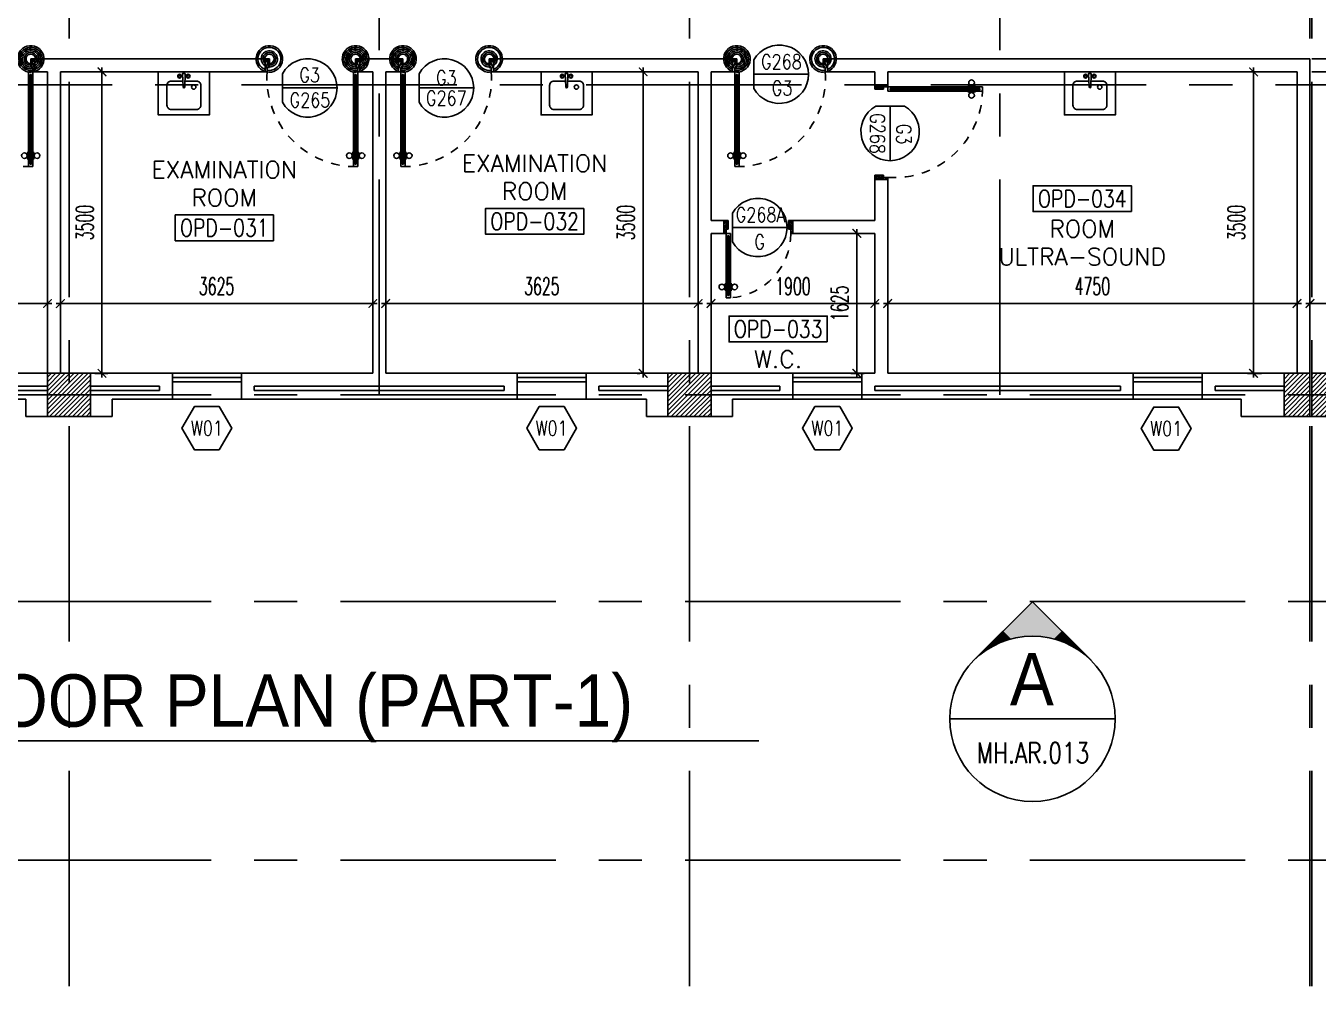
# Model space of a CAD drawing. Extents: x 417819.9 to 417911.9, y 43448 to 43539.2.
# Drawn here: x 417848.96 to 417863.95, y 43460.01 to 43471.16 of the extents above; entities that cross this region are included whole.
import ezdxf
from ezdxf.enums import TextEntityAlignment as Align

# ---------------------------------------------------------------- set-up
doc = ezdxf.new("R2010")
doc.units = 0
doc.header["$MEASUREMENT"] = 0
doc.header["$PDMODE"] = 3
doc.header["$PDSIZE"] = 0.1
for name, pattern in [('2DASHES', [1.7, 0.75, -0.25, 0.1, -0.25, 0.1, -0.25]), ('CENTERX2', [4, 2.5, -0.5, 0.5, -0.5]), ('HIDDEN', [0.375, 0.25, -0.125])]:
    doc.linetypes.add(name, pattern=pattern)
doc.layers.get('0').update_dxf_attribs({"linetype": 'CONTINUOUS'})
doc.layers.get('DEFPOINTS').update_dxf_attribs({"linetype": 'CONTINUOUS'})
for name, color, linetype in [('AXES', 11, 'CENTERX2'), ('COL', 2, 'CONTINUOUS'), ('DIM', 4, 'CONTINUOUS'), ('DOOR', 4, 'CONTINUOUS'), ('DOOR-CR', 2, 'CONTINUOUS'), ('DOOR-NO', 3, 'CONTINUOUS'), ('HAT', 8, 'CONTINUOUS'), ('IND-ES', 6, 'CONTINUOUS'), ('IND-ES-L', 6, '2DASHES'), ('IND-ES-TXT', 4, 'CONTINUOUS'), ('INSUL', 7, 'CONTINUOUS'), ('ME-FIX', 3, 'CONTINUOUS'), ('RM-BOX', 2, 'CONTINUOUS'), ('RM-NAME', 2, 'CONTINUOUS'), ('RM-NO', 2, 'CONTINUOUS'), ('SEC-MRK', 7, 'CONTINUOUS'), ('SHAFT', 7, 'CONTINUOUS'), ('TXT', 2, 'CONTINUOUS'), ('TXT1', 2, 'CONTINUOUS'), ('WALL', 2, 'CONTINUOUS'), ('WIN', 5, 'CONTINUOUS'), ('WIN-BOX', 3, 'CONTINUOUS'), ('WIN-NO', 5, 'CONTINUOUS')]:
    doc.layers.add(name, color=color, linetype=linetype)
doc.styles.add('ROMANS', font='ROMANS.shx', dxfattribs={"width": 0.6})
doc.styles.add('S5', font='simplex.shx', dxfattribs={"width": 0.77})
doc.styles.add('TTXT', font='swisse.ttf', dxfattribs={"width": 0.6})
doc.dimstyles.new('STANDARD in', dxfattribs={"dimtxt": 0.2, "dimasz": 0.1, "dimexe": 0.07, "dimexo": 0.05, "dimgap": 0.1, "dimtad": 1, "dimdec": 0, "dimlfac": 1000, "dimzin": 0, "dimdsep": 46, "dimtxsty": 'ROMANS', "dimblk": 'ARCHTICK', "dimcen": 0.05, "dimdle": 0.05, "dimclrd": 4, "dimclre": 4, "dimclrt": 2, "dimadec": 0, "dimazin": 0, "dimtfac": 1, "dimtdec": 0, "dimtmove": 2, "dimatfit": 3, "dimfxl": 0, "dimtolj": 1, "dimtzin": 0, "dimarcsym": 0})

# ---------------------------------------------------------------- blocks, each defined once
blk = doc.blocks.new('*X126')
at = {"color": 0}
for p, q in [((49339, 10678), (49822, 11161)), ((49339, 10731), (49769, 11161)), ((49339, 10784), (49716, 11161)), ((49339, 10837), (49663, 11161)), ((49339, 10890), (49610, 11161)), ((49339, 10943), (49557, 11161)), ((49339, 10996), (49504, 11161)), ((49339, 11049), (49451, 11161)), ((49339, 11102), (49398, 11161)), ((49339, 11155), (49345, 11161)), ((49375, 10661), (49839, 11125)), ((49428, 10661), (49839, 11072)), ((49481, 10661), (49839, 11019)), ((49534, 10661), (49839, 10966)), ((49587, 10661), (49839, 10913)), ((49640, 10661), (49839, 10860)), ((49693, 10661), (49839, 10807)), ((49746, 10661), (49839, 10754)), ((49799, 10661), (49839, 10701))]:
    blk.add_line(p, q, dxfattribs=at)
blk = doc.blocks.new('COL50')
at = {"layer": 'COL'}
blk.add_lwpolyline([(-250, 250), (-250, -250), (250, -250), (250, 250)], close=True, dxfattribs=at)
blk = doc.blocks.new('*X127')
at = {"color": 0}
for p, q in [((42139, 10691), (42610, 11161)), ((42139, 10744), (42557, 11161)), ((42139, 10797), (42504, 11161)), ((42139, 10850), (42450, 11161)), ((42139, 10903), (42397, 11161)), ((42139, 10956), (42344, 11161)), ((42139, 11009), (42291, 11161)), ((42139, 11062), (42238, 11161)), ((42139, 11115), (42185, 11161)), ((42163, 10661), (42639, 11138)), ((42216, 10661), (42639, 11085)), ((42269, 10661), (42639, 11032)), ((42322, 10661), (42639, 10979)), ((42375, 10661), (42639, 10925)), ((42428, 10661), (42639, 10872)), ((42481, 10661), (42639, 10819)), ((42534, 10661), (42639, 10766)), ((42587, 10661), (42639, 10713))]:
    blk.add_line(p, q, dxfattribs=at)
blk = doc.blocks.new('RM1')
at = {"layer": 'RM-BOX'}
blk.add_lwpolyline([(570, -200), (-570, -200), (-570, -500), (570, -500)], close=True, dxfattribs=at)
at = {"layer": 'RM-NAME', "style": 'ROMANS'}
for tag, p in [('ROOMNAME1', (0, 324)), ('ROOMNAME2', (0, 0))]:
    blk.add_attdef(tag, text='', height=200, dxfattribs=at).set_placement(p, align=Align.MIDDLE)
at = {"layer": 'RM-NO', "style": 'ROMANS', "width": 0.8}
blk.add_attdef('ROOMNO', text='', height=200, dxfattribs=at).set_placement((0, -350), align=Align.MIDDLE)
blk = doc.blocks.new('WW1')
at = {"layer": 'WIN-BOX'}
blk.add_lwpolyline([(144, -250), (289, 0), (144, 250), (-144, 250), (-289, 0), (-144, -250)], close=True, dxfattribs=at)
at = {"layer": 'WIN-NO', "style": 'ROMANS', "width": 0.8}
blk.add_attdef('W00', text='', height=170, dxfattribs=at).set_placement((0, 0), align=Align.MIDDLE)
blk = doc.blocks.new('A$C74DC60CF')
at = {"layer": 'DOOR', "color": 0, "linetype": 'ByBlock'}
for p, q in [((81, 1200), (81, 1250)), ((131, 1250), (81, 1250)), ((81, 1250), (131, 1250)), ((81, 1200), (98, 1200)), ((98, 1200), (98, 1220)), ((98, 1220), (114, 1220)), ((114, 1200), (114, 1220)), ((114, 1200), (131, 1200)), ((131, 1200), (131, 1250)), ((65, 1155), (65, 1090)), ((74, 1155), (65, 1155)), ((74, 1090), (65, 1090)), ((74, 1078), (74, 1168)), ((81, 1168), (74, 1168)), ((74, 1155), (74, 1090)), ((81, 1078), (74, 1078)), ((131, 1168), (138, 1168)), ((131, 1078), (138, 1078)), ((138, 1078), (138, 1168)), ((138, 1155), (138, 1090)), ((138, 1155), (147, 1155)), ((138, 1090), (147, 1090)), ((147, 1155), (147, 1090)), ((56, 150), (56, 0)), ((56, 150), (81, 150)), ((98, 200), (81, 200)), ((81, 200), (81, 150)), ((131, 150), (81, 150)), ((81, 150), (81, 100)), ((98, 180), (98, 200)), ((114, 180), (98, 180)), ((131, 200), (114, 200)), ((114, 200), (114, 180)), ((131, 150), (131, 200)), ((1131, 150), (1131, 100)), ((1156, 150), (1131, 150)), ((1156, 150), (1156, 0)), ((1156, 0), (1156, 150)), ((106, 0), (56, 0)), ((81, 100), (106, 100)), ((106, 100), (106, 0)), ((1131, 100), (1106, 100)), ((1106, 100), (1106, 0)), ((1106, 0), (1156, 0))]:
    blk.add_line(p, q, dxfattribs=at)
at = {"layer": 'DOOR', "linetype": 'ByBlock'}
for p, q in [((81, 200), (81, 1200)), ((98, 200), (98, 1200)), ((114, 200), (114, 1200)), ((131, 1200), (131, 200))]:
    blk.add_line(p, q, dxfattribs=at)
at = {"layer": 'DOOR', "color": 9, "linetype": 'ByBlock'}
for p, q in [((106, 0), (56, 114)), ((106, 0), (56, 40)), ((106, 0), (93, 100)), ((1106, 0), (1156, 114)), ((1106, 0), (1119, 100)), ((1106, 0), (1156, 40))]:
    blk.add_line(p, q, dxfattribs=at)
at = {"layer": 'DOOR', "color": 0, "linetype": 'ByBlock'}
for centre in [(32, 1123), (179, 1123)]:
    blk.add_circle(centre, 32.4, dxfattribs=at)
at = {"layer": 'DOOR', "linetype": 'HIDDEN', "ltscale": 0.5}
blk.add_arc((106, 223), 1028, 355.9414, 91.3941, dxfattribs=at)
at = {"layer": 'DOOR', "color": 9, "linetype": 'ByBlock'}
for centre, radius, start, end in [((106, 0), 154, 103.7142, 108.8947), ((1106, 0), 154, 71.1053, 76.2858), ((106, 0), 134, 100.72, 111.8402), ((106, 0), 114, 102.6226, 115.9162), ((106, 0), 94.4, 90, 121.9818), ((106, 0), 74.4, 90, 132.2236), ((106, 0), 54.4, 90, 156.7926), ((106, 0), 34.4, 90, 180), ((106, 0), 14.4, 90, 180), ((1106, 0), 94.4, 58.0182, 90), ((1106, 0), 74.4, 47.7764, 90), ((1106, 0), 54.4, 23.2074, 90), ((1106, 0), 34.4, 0, 90), ((1106, 0), 14.4, 0, 90), ((1106, 0), 134, 68.1598, 79.28)]:
    blk.add_arc(centre, radius, start, end, dxfattribs=at)
blk = doc.blocks.new('DD1')
at = {"layer": 'DOOR-CR'}
blk.add_line((-316, 0), (316, 0), dxfattribs=at)
blk.add_lwpolyline([(-316, -166, 3.820224), (-316, 166)], format="xyb", close=True, dxfattribs=at)
at = {"layer": 'DOOR-NO', "color": 255, "style": 'ROMANS'}
for tag, width, p in [('G', 0.8, (-22, 156)), ('0000', 0.7, (-22, -136))]:
    blk.add_attdef(tag, text='', height=196, dxfattribs=dict(at, width=width)).set_placement(p, align=Align.MIDDLE)
blk = doc.blocks.new('W')
at = {"layer": 'WIN-NO'}
blk.add_blockref('WW1', (0, -337), dxfattribs=at).add_auto_attribs({'W00': 'W01'})
blk = doc.blocks.new('C-300')
at = {"layer": 'HAT', "linetype": 'ByBlock', "ltscale": 0.3}
h = blk.add_hatch(dxfattribs=at)
h.set_pattern_fill('ANSI31', color=8, scale=300, style=0)
h.set_pattern_definition([(45, (-258496.182, -82361.005), (-26.5165043, 26.5165043), [])])
h.paths.add_polyline_path([(300, 500), (0, 500), (0, 250), (300, 250)])
h.paths.add_polyline_path([(300, 250), (0, 250), (0, 0), (300, 0)])
at = {"layer": 'COL'}
blk.add_lwpolyline([(0, 500), (300, 500), (300, 0), (0, 0)], close=True, dxfattribs=at)
blk = doc.blocks.new('C-300A')
at = {"layer": 'SHAFT', "color": 6, "linetype": 'ByBlock', "ltscale": 0.3}
for p in [(-300, 0), (20, 0)]:
    blk.add_blockref('C-300', p, dxfattribs=at)
blk = doc.blocks.new('DOOR80')
at = {"layer": 'DOOR', "color": 7, "linetype": 'ByBlock'}
for p, q in [((-150, 800), (0, 800)), ((-150, 800), (-150, 775)), ((0, 800), (-150, 800)), ((-150, 775), (-100, 775)), ((0, 750), (-114, 800)), ((-100, 775), (-100, 750)), ((0, 750), (-100, 763)), ((-100, 750), (0, 750)), ((0, 750), (-40, 800)), ((0, 750), (0, 800)), ((-850, 75), (-900, 75)), ((-900, 75), (-900, 25)), ((-900, 25), (-900, 75)), ((-850, 25), (-900, 25)), ((-850, 58), (-870, 58)), ((-870, 42), (-870, 58)), ((-850, 42), (-870, 42)), ((-850, 58), (-850, 75)), ((-850, 25), (-850, 42)), ((-727, 82), (-817, 82)), ((-817, 75), (-817, 82)), ((-817, 25), (-817, 18)), ((-727, 18), (-817, 18)), ((-805, 91), (-740, 91)), ((-805, 82), (-805, 91)), ((-805, 82), (-740, 82)), ((-805, 18), (-740, 18)), ((-805, 18), (-805, 9)), ((-805, 9), (-740, 9)), ((-740, 82), (-740, 91)), ((-740, 18), (-740, 9)), ((-727, 75), (-727, 82)), ((-727, 25), (-727, 18)), ((-150, 75), (-200, 75)), ((-200, 75), (-200, 58)), ((-200, 58), (-180, 58)), ((-180, 42), (-200, 42)), ((-200, 42), (-200, 25)), ((-200, 25), (-150, 25)), ((-180, 58), (-180, 42)), ((-150, 75), (-150, 25)), ((-150, 25), (-100, 25)), ((-150, 0), (-150, 25)), ((0, 0), (-150, 0)), ((0, 50), (-114, 0)), ((-100, 25), (-100, 50)), ((0, 50), (-100, 37)), ((-100, 50), (0, 50)), ((0, 50), (-40, 0)), ((0, 50), (0, 0))]:
    blk.add_line(p, q, dxfattribs=at)
at = {"layer": 'DOOR', "linetype": 'ByBlock'}
for p, q in [((-850, 75), (-200, 75)), ((-200, 58), (-850, 58)), ((-200, 42), (-850, 42)), ((-200, 25), (-850, 25))]:
    blk.add_line(p, q, dxfattribs=at)
at = {"layer": 'DOOR', "color": 7, "linetype": 'ByBlock'}
for centre in [(-772, 124), (-772, -24)]:
    blk.add_circle(centre, 32.4, dxfattribs=at)
at = {"layer": 'DOOR', "linetype": 'HIDDEN', "ltscale": 0.5}
blk.add_arc((-149, 23), 752, 90.0695, 176.0204, dxfattribs=at)
at = {"layer": 'DOOR', "color": 7, "linetype": 'ByBlock'}
for centre, radius, start, end in [((0, 750), 154, 161.1053, 166.2858), ((0, 750), 134, 158.1598, 169.28), ((0, 750), 94.4, 148.0182, 180), ((0, 750), 74.4, 137.7764, 180), ((0, 750), 54.4, 113.2074, 180), ((0, 750), 34.4, 90, 180), ((0, 750), 14.4, 90, 180), ((0, 50), 154, 193.7142, 198.8947), ((0, 50), 134, 190.72, 201.8402), ((0, 50), 114, 192.6226, 205.9162), ((0, 50), 94.4, 180, 211.9818), ((0, 50), 74.4, 180, 222.2236), ((0, 50), 54.4, 180, 246.7926), ((0, 50), 34.4, 180, 270), ((0, 50), 14.4, 180, 270)]:
    blk.add_arc(centre, radius, start, end, dxfattribs=at)
blk = doc.blocks.new('_ARCHTICK')
at = {"color": 0, "linetype": 'ByBlock', "const_width": 0.15}
blk.add_lwpolyline([(-0.5, -0.5), (0.5, 0.5)], dxfattribs=at)
blk = doc.blocks.new('*D354')
at = {"layer": 'DEFPOINTS', "color": 0}
for p in [(417849.207, 43467.935), (417845.757, 43467.591), (417849.207, 43467.591)]:
    blk.add_point(p, dxfattribs=at)
at = {"layer": 'DIM', "color": 4, "lineweight": -2}
for p, q in [((417845.757, 43467.641), (417845.757, 43468.005)), ((417849.207, 43467.641), (417849.207, 43468.005)), ((417845.707, 43467.935), (417849.257, 43467.935))]:
    blk.add_line(p, q, dxfattribs=at)
at = {"layer": 'DIM', "color": 4, "lineweight": -2, "xscale": 0.1, "yscale": 0.1, "zscale": 0.1, "rotation": 180}
blk.add_blockref('_ARCHTICK', (417845.757, 43467.935), dxfattribs=at)
at = {"layer": 'DIM', "color": 4, "lineweight": -2, "xscale": 0.1, "yscale": 0.1, "zscale": 0.1}
blk.add_blockref('_ARCHTICK', (417849.207, 43467.935), dxfattribs=at)
at = {"layer": 'DIM', "color": 2, "insert": (417847.482, 43468.135), "char_height": 0.2, "attachment_point": 5, "style": 'ROMANS'}
blk.add_mtext('\\A1;3450', dxfattribs=at)
blk = doc.blocks.new('*D356')
at = {"layer": 'DEFPOINTS', "color": 0}
for p in [(417849.628, 43470.624), (417849.707, 43467.124), (417849.839, 43467.124)]:
    blk.add_point(p, dxfattribs=at)
at = {"layer": 'DIM', "color": 4, "lineweight": -2}
for p, q in [((417849.839, 43470.674), (417849.839, 43467.074)), ((417849.678, 43470.624), (417849.909, 43470.624)), ((417849.757, 43467.124), (417849.909, 43467.124))]:
    blk.add_line(p, q, dxfattribs=at)
at = {"layer": 'DIM', "color": 4, "lineweight": -2, "xscale": 0.1, "yscale": 0.1, "zscale": 0.1}
for p, rotation in [((417849.839, 43470.624), 90), ((417849.839, 43467.124), 270)]:
    blk.add_blockref('_ARCHTICK', p, dxfattribs=dict(at, rotation=rotation))
at = {"layer": 'DIM', "color": 2, "insert": (417849.639, 43468.874), "char_height": 0.2, "attachment_point": 5, "rotation": 90, "style": 'ROMANS'}
blk.add_mtext('\\A1;3500', dxfattribs=at)
blk = doc.blocks.new('*D357')
at = {"layer": 'DEFPOINTS', "color": 0}
for p in [(417852.982, 43467.935), (417849.357, 43467.428), (417852.982, 43467.428)]:
    blk.add_point(p, dxfattribs=at)
at = {"layer": 'DIM', "color": 4, "lineweight": -2}
for p, q in [((417849.357, 43467.478), (417849.357, 43468.005)), ((417852.982, 43467.478), (417852.982, 43468.005)), ((417849.307, 43467.935), (417853.032, 43467.935))]:
    blk.add_line(p, q, dxfattribs=at)
at = {"layer": 'DIM', "color": 4, "lineweight": -2, "xscale": 0.1, "yscale": 0.1, "zscale": 0.1, "rotation": 180}
blk.add_blockref('_ARCHTICK', (417849.357, 43467.935), dxfattribs=at)
at = {"layer": 'DIM', "color": 4, "lineweight": -2, "xscale": 0.1, "yscale": 0.1, "zscale": 0.1}
blk.add_blockref('_ARCHTICK', (417852.982, 43467.935), dxfattribs=at)
at = {"layer": 'DIM', "color": 2, "insert": (417851.169, 43468.135), "char_height": 0.2, "attachment_point": 5, "style": 'ROMANS'}
blk.add_mtext('\\A1;3625', dxfattribs=at)
blk = doc.blocks.new('*D358')
at = {"layer": 'DEFPOINTS', "color": 0}
for p in [(417856.757, 43467.935), (417856.757, 43467.252), (417853.132, 43467.124)]:
    blk.add_point(p, dxfattribs=at)
at = {"layer": 'DIM', "color": 4, "lineweight": -2}
for p, q in [((417853.132, 43467.174), (417853.132, 43468.005)), ((417856.757, 43467.302), (417856.757, 43468.005)), ((417853.082, 43467.935), (417856.807, 43467.935))]:
    blk.add_line(p, q, dxfattribs=at)
at = {"layer": 'DIM', "color": 4, "lineweight": -2, "xscale": 0.1, "yscale": 0.1, "zscale": 0.1, "rotation": 180}
blk.add_blockref('_ARCHTICK', (417853.132, 43467.935), dxfattribs=at)
at = {"layer": 'DIM', "color": 4, "lineweight": -2, "xscale": 0.1, "yscale": 0.1, "zscale": 0.1}
blk.add_blockref('_ARCHTICK', (417856.757, 43467.935), dxfattribs=at)
at = {"layer": 'DIM', "color": 2, "insert": (417854.944, 43468.135), "char_height": 0.2, "attachment_point": 5, "style": 'ROMANS'}
blk.add_mtext('\\A1;3625', dxfattribs=at)
blk = doc.blocks.new('*D359')
at = {"layer": 'DEFPOINTS', "color": 0}
for p in [(417856.119, 43470.624), (417856.129, 43470.624), (417856.129, 43467.124)]:
    blk.add_point(p, dxfattribs=at)
at = {"layer": 'DIM', "color": 4, "lineweight": -2}
for p, q in [((417856.119, 43467.074), (417856.119, 43470.674)), ((417856.079, 43470.624), (417856.049, 43470.624)), ((417856.079, 43467.124), (417856.049, 43467.124))]:
    blk.add_line(p, q, dxfattribs=at)
at = {"layer": 'DIM', "color": 4, "lineweight": -2, "xscale": 0.1, "yscale": 0.1, "zscale": 0.1}
for p, rotation in [((417856.119, 43470.624), 90), ((417856.119, 43467.124), 270)]:
    blk.add_blockref('_ARCHTICK', p, dxfattribs=dict(at, rotation=rotation))
at = {"layer": 'DIM', "color": 2, "insert": (417855.919, 43468.874), "char_height": 0.2, "attachment_point": 5, "rotation": 90, "style": 'ROMANS'}
blk.add_mtext('\\A1;3500', dxfattribs=at)
blk = doc.blocks.new('*D360')
at = {"layer": 'DEFPOINTS', "color": 0}
for p in [(417858.807, 43467.935), (417856.907, 43467.436), (417858.807, 43467.436)]:
    blk.add_point(p, dxfattribs=at)
at = {"layer": 'DIM', "color": 4, "lineweight": -2}
for p, q in [((417856.907, 43467.486), (417856.907, 43468.005)), ((417858.807, 43467.486), (417858.807, 43468.005)), ((417856.857, 43467.935), (417858.857, 43467.935))]:
    blk.add_line(p, q, dxfattribs=at)
at = {"layer": 'DIM', "color": 4, "lineweight": -2, "xscale": 0.1, "yscale": 0.1, "zscale": 0.1, "rotation": 180}
blk.add_blockref('_ARCHTICK', (417856.907, 43467.935), dxfattribs=at)
at = {"layer": 'DIM', "color": 4, "lineweight": -2, "xscale": 0.1, "yscale": 0.1, "zscale": 0.1}
blk.add_blockref('_ARCHTICK', (417858.807, 43467.935), dxfattribs=at)
at = {"layer": 'DIM', "color": 2, "insert": (417857.857, 43468.135), "char_height": 0.2, "attachment_point": 5, "style": 'ROMANS'}
blk.add_mtext('\\A1;1900', dxfattribs=at)
blk = doc.blocks.new('*D361')
at = {"layer": 'DEFPOINTS', "color": 0}
for p in [(417858.807, 43468.749), (417858.599, 43467.124), (417858.732, 43467.124)]:
    blk.add_point(p, dxfattribs=at)
at = {"layer": 'DIM', "color": 4, "lineweight": -2}
for p, q in [((417858.757, 43468.749), (417858.529, 43468.749)), ((417858.599, 43468.799), (417858.599, 43467.074)), ((417858.682, 43467.124), (417858.529, 43467.124))]:
    blk.add_line(p, q, dxfattribs=at)
at = {"layer": 'DIM', "color": 4, "lineweight": -2, "xscale": 0.1, "yscale": 0.1, "zscale": 0.1}
for p, rotation in [((417858.599, 43468.749), 90), ((417858.599, 43467.124), 270)]:
    blk.add_blockref('_ARCHTICK', p, dxfattribs=dict(at, rotation=rotation))
at = {"layer": 'DIM', "color": 2, "insert": (417858.399, 43467.937), "char_height": 0.2, "attachment_point": 5, "rotation": 90, "style": 'ROMANS'}
blk.add_mtext('\\A1;1625', dxfattribs=at)
blk = doc.blocks.new('*D362')
at = {"layer": 'DEFPOINTS', "color": 0}
for p in [(417863.707, 43467.935), (417863.707, 43467.53), (417858.957, 43467.124)]:
    blk.add_point(p, dxfattribs=at)
at = {"layer": 'DIM', "color": 4, "lineweight": -2}
for p, q in [((417858.957, 43467.174), (417858.957, 43468.005)), ((417863.707, 43467.58), (417863.707, 43468.005)), ((417858.907, 43467.935), (417863.757, 43467.935))]:
    blk.add_line(p, q, dxfattribs=at)
at = {"layer": 'DIM', "color": 4, "lineweight": -2, "xscale": 0.1, "yscale": 0.1, "zscale": 0.1, "rotation": 180}
blk.add_blockref('_ARCHTICK', (417858.957, 43467.935), dxfattribs=at)
at = {"layer": 'DIM', "color": 4, "lineweight": -2, "xscale": 0.1, "yscale": 0.1, "zscale": 0.1}
blk.add_blockref('_ARCHTICK', (417863.707, 43467.935), dxfattribs=at)
at = {"layer": 'DIM', "color": 2, "insert": (417861.332, 43468.135), "char_height": 0.2, "attachment_point": 5, "style": 'ROMANS'}
blk.add_mtext('\\A1;4750', dxfattribs=at)
blk = doc.blocks.new('*D363')
at = {"layer": 'DEFPOINTS', "color": 0}
for p in [(417863.343, 43470.624), (417863.202, 43467.124), (417863.343, 43467.124)]:
    blk.add_point(p, dxfattribs=at)
at = {"layer": 'DIM', "color": 4, "lineweight": -2}
for p, q in [((417863.202, 43470.674), (417863.202, 43467.074)), ((417863.293, 43470.624), (417863.132, 43470.624)), ((417863.293, 43467.124), (417863.132, 43467.124))]:
    blk.add_line(p, q, dxfattribs=at)
at = {"layer": 'DIM', "color": 4, "lineweight": -2, "xscale": 0.1, "yscale": 0.1, "zscale": 0.1}
for p, rotation in [((417863.202, 43470.624), 90), ((417863.202, 43467.124), 270)]:
    blk.add_blockref('_ARCHTICK', p, dxfattribs=dict(at, rotation=rotation))
at = {"layer": 'DIM', "color": 2, "insert": (417863.002, 43468.874), "char_height": 0.2, "attachment_point": 5, "rotation": 90, "style": 'ROMANS'}
blk.add_mtext('\\A1;3500', dxfattribs=at)
blk = doc.blocks.new('*D364')
at = {"layer": 'DEFPOINTS', "color": 0}
for p in [(417866.802, 43467.935), (417863.857, 43467.694), (417866.802, 43467.694)]:
    blk.add_point(p, dxfattribs=at)
at = {"layer": 'DIM', "color": 4, "lineweight": -2}
for p, q in [((417863.857, 43467.744), (417863.857, 43468.005)), ((417866.802, 43467.744), (417866.802, 43468.005)), ((417863.807, 43467.935), (417866.852, 43467.935))]:
    blk.add_line(p, q, dxfattribs=at)
at = {"layer": 'DIM', "color": 4, "lineweight": -2, "xscale": 0.1, "yscale": 0.1, "zscale": 0.1, "rotation": 180}
blk.add_blockref('_ARCHTICK', (417863.857, 43467.935), dxfattribs=at)
at = {"layer": 'DIM', "color": 4, "lineweight": -2, "xscale": 0.1, "yscale": 0.1, "zscale": 0.1}
blk.add_blockref('_ARCHTICK', (417866.802, 43467.935), dxfattribs=at)
at = {"layer": 'DIM', "color": 2, "insert": (417865.329, 43468.135), "char_height": 0.2, "attachment_point": 5, "style": 'ROMANS'}
blk.add_mtext('\\A1;2945', dxfattribs=at)
blk = doc.blocks.new('A$C180A3EE7')
at = {"layer": 'ME-FIX'}
blk.add_lwpolyline([(0.593, 0), (0.593, 0.5), (0, 0.5), (0, 0)], dxfattribs=at)
blk.add_lwpolyline([(0.309, 0.107), (0.443, 0.107, 0.414214), (0.493, 0.157), (0.493, 0.388, 0.414214), (0.443, 0.438), (0.15, 0.438, 0.414214), (0.1, 0.388), (0.1, 0.157, 0.414214), (0.15, 0.107), (0.284, 0.107)], format="xyb", dxfattribs=at)
blk.add_lwpolyline([(0.28, 0.019), (0.312, 0.019), (0.306, 0.174, 1), (0.286, 0.174)], format="xyb", close=True, dxfattribs=at)
for centre, radius in [((0.182, 0.177), 0.0255), ((0.247, 0.05), 0.0217), ((0.247, 0.05), 0.014), ((0.346, 0.05), 0.0217), ((0.346, 0.05), 0.014)]:
    blk.add_circle(centre, radius, dxfattribs=at)
blk = doc.blocks.new('AR1-EL')
at = {"layer": 'IND-ES'}
for q in [(-566, 566), (566, 566)]:
    blk.add_line((0, 1131), q, dxfattribs=at)
for points in [[(0, 800), (0, 1131), (-104, 793), (-221, 910)], [(0, 800), (0, 1131), (104, 793), (221, 910)], [(-104, 793), (-221, 910), (-207, 773), (-283, 849)], [(104, 793), (221, 910), (207, 773), (283, 849)], [(-306, 739), (-349, 782), (-400, 693), (-419, 712)], [(-207, 773), (-283, 849), (-306, 739), (-349, 782)], [(207, 773), (283, 849), (306, 739), (349, 782)], [(306, 739), (349, 782), (400, 693), (419, 712)], [(-492, 640), (-487, 634), (-566, 566)], [(-400, 693), (-419, 712), (-487, 634), (-492, 640)], [(400, 693), (419, 712), (487, 634), (492, 640)], [(492, 640), (487, 634), (566, 566)]]:
    blk.add_solid(points, dxfattribs=at)

msp = doc.modelspace()

# ---------------------------------------------------------------- linework, layer by layer
at = {"layer": 'AXES'}
for p, q in [((417849.4566, 43460.01), (417849.4566, 43538.4875)), ((417856.6566, 43460.01), (417856.6566, 43538.4875)), ((417863.8566, 43460.01), (417863.8566, 43538.1468)), ((417863.8766, 43460.01), (417863.8766, 43538.1468)), ((417853.0566, 43466.8743), (417853.0566, 43525.6943)), ((417860.2566, 43466.8743), (417860.2566, 43525.6943)), ((417831.4566, 43470.4743), (417889.6966, 43470.4743)), ((417820.6052, 43466.8743), (417890.8966, 43466.8743)), ((417820.6052, 43464.4743), (417889.6966, 43464.4743)), ((417820.6052, 43464.4743), (417898.0966, 43464.4743)), ((417820.6052, 43461.4743), (417887.8966, 43461.4743)), ((417820.6052, 43461.4743), (417887.8966, 43461.4743))]:
    msp.add_line(p, q, dxfattribs=at)
at = {"layer": 'IND-ES'}
msp.add_line((417861.5966, 43463.1142), (417859.6766, 43463.1142), dxfattribs=at)
msp.add_line((417861.5966, 43463.1142), (417859.6766, 43463.1142), dxfattribs=at)
at = {"layer": 'IND-ES-L', "linetype": 'ByBlock'}
msp.add_ellipse((417860.6366, 43463.1142), major_axis=(0.96, 0.0001), ratio=0.9999999, start_param=-0.0000763, end_param=6.283109, dxfattribs=at)
at = {"layer": 'INSUL'}
for p, q in [((417849.2066, 43466.9743), (417848.2066, 43466.9743)), ((417849.2066, 43466.9243), (417848.2066, 43466.9243)), ((417849.7066, 43466.9743), (417850.5066, 43466.9743)), ((417849.7066, 43466.9243), (417850.5066, 43466.9243)), ((417850.5066, 43466.9243), (417850.5066, 43466.9743)), ((417851.6066, 43466.9743), (417854.5066, 43466.9743)), ((417851.6066, 43466.9243), (417851.6066, 43466.9743)), ((417851.6066, 43466.9243), (417854.5066, 43466.9243)), ((417854.5066, 43466.9243), (417854.5066, 43466.9743)), ((417855.6066, 43466.9243), (417855.6066, 43466.9743)), ((417855.6066, 43466.9743), (417856.4066, 43466.9743)), ((417855.6066, 43466.9243), (417856.4066, 43466.9243)), ((417856.9066, 43466.9743), (417857.7066, 43466.9743)), ((417856.9066, 43466.9243), (417857.7066, 43466.9243)), ((417857.7066, 43466.9243), (417857.7066, 43466.9743)), ((417858.8066, 43466.9743), (417861.6566, 43466.9743)), ((417858.8066, 43466.9243), (417858.8066, 43466.9743)), ((417858.8066, 43466.9243), (417861.6566, 43466.9243)), ((417861.6566, 43466.9243), (417861.6566, 43466.9743)), ((417862.7566, 43466.9243), (417862.7566, 43466.9743)), ((417862.7566, 43466.9743), (417863.5566, 43466.9743)), ((417862.7566, 43466.9243), (417863.5566, 43466.9243))]:
    msp.add_line(p, q, dxfattribs=at)
at = {"layer": 'TXT', "color": 6}
msp.add_line((417842.0425, 43462.8594), (417857.46, 43462.8594), dxfattribs=at)
at = {"layer": 'WALL'}
for p, q in [((417851.7316, 43470.7743), (417849.0566, 43470.7743)), ((417849.0566, 43470.6243), (417849.0566, 43470.7743)), ((417851.7316, 43470.6243), (417851.7316, 43470.7743)), ((417853.2816, 43470.7743), (417852.8316, 43470.7743)), ((417852.8316, 43470.6243), (417852.8316, 43470.7743)), ((417853.2816, 43470.6243), (417853.2816, 43470.7743)), ((417857.0566, 43470.7743), (417854.3816, 43470.7743)), ((417854.3816, 43470.6243), (417854.3816, 43470.7743)), ((417854.4816, 43470.7743), (417857.1566, 43470.7743)), ((417857.1566, 43470.7743), (417857.1566, 43470.6243)), ((417858.2566, 43470.7743), (417863.8566, 43470.7743)), ((417858.2566, 43470.7743), (417858.2566, 43470.6243)), ((417863.8566, 43467.1243), (417863.8566, 43470.7743)), ((417863.8766, 43470.7743), (417864.1266, 43470.7743)), ((417849.2066, 43470.6243), (417849.0566, 43470.6243)), ((417849.2066, 43467.1243), (417849.2066, 43470.6243)), ((417849.3566, 43467.1243), (417849.3566, 43470.6243)), ((417851.7316, 43470.6243), (417849.3566, 43470.6243)), ((417852.9816, 43470.6243), (417852.8316, 43470.6243)), ((417852.9816, 43467.1243), (417852.9816, 43470.6243)), ((417853.1316, 43467.1243), (417853.1316, 43470.6243)), ((417853.2816, 43470.6243), (417853.1316, 43470.6243)), ((417856.7566, 43470.6243), (417854.3816, 43470.6243)), ((417856.7566, 43467.1243), (417856.7566, 43470.6243)), ((417857.0566, 43470.6243), (417856.9066, 43470.6243)), ((417856.9066, 43470.6243), (417857.1566, 43470.6243)), ((417856.9066, 43468.8993), (417856.9066, 43470.6243)), ((417858.2566, 43470.6243), (417858.8066, 43470.6243)), ((417858.8066, 43470.6243), (417858.8066, 43470.4743)), ((417858.9566, 43470.6243), (417858.9566, 43470.4743)), ((417858.9566, 43470.6243), (417863.7066, 43470.6243)), ((417863.7066, 43467.1243), (417863.7066, 43470.6243)), ((417863.8766, 43470.6243), (417864.1266, 43470.6243)), ((417858.8066, 43470.4743), (417858.9566, 43470.4743)), ((417858.8066, 43469.3743), (417858.9566, 43469.3743)), ((417858.8066, 43469.3743), (417858.8066, 43468.8993)), ((417858.9566, 43469.3743), (417858.9566, 43467.1243)), ((417856.9066, 43468.8993), (417857.0566, 43468.8993)), ((417857.0566, 43468.7493), (417857.0566, 43468.8993)), ((417857.0566, 43468.7493), (417857.0566, 43468.8993)), ((417857.8566, 43468.7493), (417857.8566, 43468.8993)), ((417857.8566, 43468.7493), (417857.8566, 43468.8993)), ((417857.8566, 43468.8993), (417858.8066, 43468.8993)), ((417856.9066, 43467.1243), (417856.9066, 43468.7493)), ((417856.9066, 43468.7493), (417857.0566, 43468.7493)), ((417857.8566, 43468.7493), (417858.8066, 43468.7493)), ((417858.8066, 43468.7493), (417858.8066, 43467.1243)), ((417849.2066, 43467.1243), (417848.0566, 43467.1243)), ((417849.7066, 43467.1243), (417850.6566, 43467.1243)), ((417850.6566, 43466.8243), (417850.6566, 43467.1243)), ((417851.4566, 43467.1243), (417852.9816, 43467.1243)), ((417851.4566, 43466.8243), (417851.4566, 43467.1243)), ((417853.1316, 43467.1243), (417854.6566, 43467.1243)), ((417854.6566, 43466.8243), (417854.6566, 43467.1243)), ((417855.4566, 43466.8243), (417855.4566, 43467.1243)), ((417855.4566, 43467.1243), (417856.4066, 43467.1243)), ((417856.9066, 43467.1243), (417857.8566, 43467.1243)), ((417857.8566, 43466.8243), (417857.8566, 43467.1243)), ((417858.6566, 43466.8243), (417858.6566, 43467.1243)), ((417858.8066, 43467.1243), (417858.6566, 43467.1243)), ((417858.9566, 43467.1243), (417861.8066, 43467.1243)), ((417861.8066, 43466.8243), (417861.8066, 43467.1243)), ((417862.6066, 43466.8243), (417862.6066, 43467.1243)), ((417862.6066, 43467.1243), (417863.6066, 43467.1243)), ((417848.9566, 43466.8243), (417848.0566, 43466.8243)), ((417848.9566, 43466.6243), (417848.9566, 43466.8243)), ((417849.9566, 43466.8243), (417850.6566, 43466.8243)), ((417849.9566, 43466.6243), (417849.9566, 43466.8243)), ((417851.4566, 43466.8243), (417854.6566, 43466.8243)), ((417855.4566, 43466.8243), (417856.1566, 43466.8243)), ((417856.1566, 43466.6243), (417856.1566, 43466.8243)), ((417857.1566, 43466.8243), (417857.8566, 43466.8243)), ((417857.1566, 43466.6243), (417857.1566, 43466.8243)), ((417858.6566, 43466.8243), (417861.8066, 43466.8243)), ((417862.6066, 43466.8243), (417863.0566, 43466.8243)), ((417863.0566, 43466.6243), (417863.0566, 43466.8243)), ((417848.9566, 43466.6243), (417849.9566, 43466.6243)), ((417856.1566, 43466.6243), (417857.1566, 43466.6243)), ((417863.0566, 43466.6243), (417863.8766, 43466.6243))]:
    msp.add_line(p, q, dxfattribs=at)
at = {"layer": 'WIN'}
for p, q in [((417851.4566, 43467.1243), (417850.6566, 43467.1243)), ((417851.4566, 43467.0743), (417850.6566, 43467.0743)), ((417855.4566, 43467.1243), (417854.6566, 43467.1243)), ((417855.4566, 43467.0743), (417854.6566, 43467.0743)), ((417858.6566, 43467.1243), (417857.8566, 43467.1243)), ((417858.6566, 43467.0743), (417857.8566, 43467.0743)), ((417862.6066, 43467.1243), (417861.8066, 43467.1243)), ((417862.6066, 43467.0743), (417861.8066, 43467.0743)), ((417851.4566, 43467.0243), (417850.6566, 43467.0243)), ((417855.4566, 43467.0243), (417854.6566, 43467.0243)), ((417858.6566, 43467.0243), (417857.8566, 43467.0243)), ((417862.6066, 43467.0243), (417861.8066, 43467.0243)), ((417851.4566, 43466.8243), (417850.6566, 43466.8243)), ((417855.4566, 43466.8243), (417854.6566, 43466.8243)), ((417858.6566, 43466.8243), (417857.8566, 43466.8243)), ((417862.6066, 43466.8243), (417861.8066, 43466.8243))]:
    msp.add_line(p, q, dxfattribs=at)

# ---------------------------------------------------------------- block references
at = {"layer": 'COL', "xscale": 0.001000000047497451, "yscale": 0.0009999999892897904, "zscale": 0.001}
for p in [(417849.4566, 43466.8743), (417856.6566, 43466.8743)]:
    msp.add_blockref('COL50', p, dxfattribs=at)
at = {"layer": 'COL', "linetype": 'ByBlock', "xscale": 0.001000000047497451, "yscale": 0.0009999999892897904, "zscale": 0.001}
msp.add_blockref('C-300A', (417863.8566, 43466.6243), dxfattribs=at)
at = {"layer": 'DOOR', "color": 0, "yscale": 0.0009999999892897904, "zscale": 0.001}
for p, xscale, rotation in [((417849.118, 43470.7743), 0.001000000047497451, 180), ((417852.8875, 43470.7743), 0.001000000047497451, 180), ((417853.2257, 43470.7743), -0.001000000047497451, 180), ((417857.1007, 43470.7743), -0.001000000047497451, 180), ((417858.8066, 43470.5303), 0.0009999999892897904, 270)]:
    msp.add_blockref('A$C74DC60CF', p, dxfattribs=dict(at, xscale=xscale, rotation=rotation))
at = {"layer": 'DOOR', "xscale": -0.0009999999892897904, "yscale": 0.0009999999892897904, "zscale": 0.001, "rotation": 270}
msp.add_blockref('DOOR80', (417857.0566, 43468.8993), dxfattribs=at)
at = {"layer": 'DOOR-NO'}
ref = msp.add_blockref('DD1', (417857.72, 43470.5964), dxfattribs=dict(at, xscale=-0.001000000047497451, yscale=0.0009999999892897904, zscale=0.001, rotation=180))
ref.add_attrib('G', 'G3', dxfattribs={"height": 0.17, "style": 'ROMANS', "width": 0.8}).set_placement((417857.731, 43470.4361), align=Align.MIDDLE)
ref.add_attrib('000', 'G268', dxfattribs={"height": 0.17, "style": 'ROMANS', "width": 0.8}).set_placement((417857.7231, 43470.7419), align=Align.MIDDLE)
ref = msp.add_blockref('DD1', (417852.2484, 43470.4368), dxfattribs=dict(at, xscale=0.001000000047497451, yscale=0.0009999999892897904, zscale=0.001))
ref.add_attrib('G', 'G3', dxfattribs={"height": 0.17, "style": 'ROMANS', "width": 0.8}).set_placement((417852.249, 43470.5875), align=Align.MIDDLE)
ref.add_attrib('000', 'G265', dxfattribs={"height": 0.17, "style": 'ROMANS', "width": 0.8}).set_placement((417852.2526, 43470.297), align=Align.MIDDLE)
ref = msp.add_blockref('DD1', (417853.8347, 43470.4368), dxfattribs=dict(at, xscale=0.001000000047497451, yscale=0.0009999999892897904, zscale=0.001))
ref.add_attrib('G', 'G3', dxfattribs={"height": 0.17, "style": 'ROMANS', "width": 0.8}).set_placement((417853.8347, 43470.5547), align=Align.MIDDLE)
ref.add_attrib('000', 'G267', dxfattribs={"height": 0.17, "style": 'ROMANS', "width": 0.8}).set_placement((417853.8347, 43470.3189), align=Align.MIDDLE)
ref = msp.add_blockref('DD1', (417858.9845, 43469.911), dxfattribs=dict(at, xscale=0.0009999999892897904, yscale=0.0009999999892897904, zscale=0.001, rotation=270))
ref.add_attrib('G', 'G3', dxfattribs={"height": 0.17, "rotation": 270, "style": 'ROMANS', "width": 0.8}).set_placement((417859.1448, 43469.9), align=Align.MIDDLE)
ref.add_attrib('000', 'G268', dxfattribs={"height": 0.17, "rotation": 270, "style": 'ROMANS', "width": 0.8}).set_placement((417858.839, 43469.9078), align=Align.MIDDLE)
ref = msp.add_blockref('DD1', (417857.4707, 43468.8168), dxfattribs=dict(at, xscale=-0.001000000047497451, yscale=0.0009999999892897904, zscale=0.001, rotation=180))
ref.add_attrib('G', 'G', dxfattribs={"height": 0.17, "style": 'ROMANS', "width": 0.8}).set_placement((417857.4706, 43468.6498), align=Align.MIDDLE)
ref.add_attrib('000', 'G268A', dxfattribs={"height": 0.17, "style": 'ROMANS', "width": 0.8}).set_placement((417857.4819, 43468.9658), align=Align.MIDDLE)
at = {"layer": 'HAT', "xscale": 0.001000000047497451, "yscale": 0.0009999999892897904, "zscale": 0.001}
for p, values in [((417854.8597, 43469.2383), {'ROOMNO': 'OPD-032', 'ROOMNAME2': 'ROOM', 'ROOMNAME1': 'EXAMINATION'}), ((417851.2586, 43469.164), {'ROOMNO': 'OPD-031', 'ROOMNAME2': 'ROOM', 'ROOMNAME1': 'EXAMINATION'})]:
    msp.add_blockref('RM1', p, dxfattribs=at).add_auto_attribs(values)
at = {"layer": 'HAT'}
ref = msp.add_blockref('RM1', (417861.2146, 43468.8022), dxfattribs=dict(at, xscale=-0.001000000047497451, yscale=0.0009999999892897904, zscale=0.001, rotation=180))
ref.add_attrib('ROOMNO', 'OPD-034', dxfattribs={"layer": 'RM-NO', "height": 0.2, "style": 'ROMANS', "width": 0.8}).set_placement((417861.2146, 43469.1522), align=Align.MIDDLE)
ref.add_attrib('ROOMNAME2', 'ROOM', dxfattribs={"layer": 'RM-NAME', "height": 0.2, "style": 'ROMANS'}).set_placement((417861.2146, 43468.8022), align=Align.MIDDLE)
ref.add_attrib('ROOMNAME1', 'ULTRA-SOUND', dxfattribs={"layer": 'RM-NAME', "height": 0.2, "style": 'ROMANS'}).set_placement((417861.2146, 43468.4784), align=Align.MIDDLE)
ref = msp.add_blockref('RM1', (417857.6854, 43467.2891), dxfattribs=dict(at, xscale=-0.001000000047497451, yscale=0.0009999999892897904, zscale=0.001, rotation=180))
ref.add_attrib('ROOMNO', 'OPD-033', dxfattribs={"layer": 'RM-NO', "height": 0.2, "style": 'ROMANS', "width": 0.8}).set_placement((417857.6854, 43467.6391), align=Align.MIDDLE)
ref.add_attrib('ROOMNAME2', 'W.C.', dxfattribs={"layer": 'RM-NAME', "height": 0.2, "style": 'ROMANS'}).set_placement((417857.6854, 43467.2891), align=Align.MIDDLE)
at = {"layer": 'HAT', "xscale": 0.001000000047497451, "yscale": 0.0009999999892897904, "zscale": 0.001}
for name in ['*X127', '*X126']:
    msp.add_blockref(name, (417807.0674, 43455.9633), dxfattribs=at)
at = {"layer": 'ME-FIX', "rotation": 180}
for p in [(417851.0861, 43470.6243), (417855.5266, 43470.6243), (417861.5995, 43470.6243)]:
    msp.add_blockref('A$C180A3EE7', p, dxfattribs=at)
at = {"layer": 'SEC-MRK', "color": 1, "zscale": 0.0012}
for xscale, yscale in [(0.001200000056996942, 0.001199999987147749), (0.001199999987147749, 0.001199999995878898)]:
    msp.add_blockref('AR1-EL', (417860.6366, 43463.1142), dxfattribs=dict(at, xscale=xscale, yscale=yscale))
at = {"layer": 'WIN-NO', "color": 5, "linetype": 'ByBlock', "xscale": 0.001000000047497451, "yscale": 0.0009999999892897904, "zscale": 0.001}
for p in [(417851.0566, 43466.8243), (417855.0566, 43466.8243), (417858.2566, 43466.8243)]:
    msp.add_blockref('W', p, dxfattribs=at)
at = {"layer": 'WIN-NO', "xscale": 0.001000000047497451, "yscale": 0.0009999999892897904, "zscale": 0.001}
msp.add_blockref('WW1', (417862.1877, 43466.4828), dxfattribs=at).add_auto_attribs({'W00': 'W01'})

# ---------------------------------------------------------------- texts
at = {"layer": 'IND-ES-TXT', "color": 2, "style": 'S5', "width": 0.77}
msp.add_attdef('MH.AR.013', text='AR02', height=0.24, dxfattribs=at).set_placement((417860.642, 43462.7172), align=Align.MIDDLE)
at = {"layer": 'TXT1', "color": 6, "style": 'TTXT', "width": 0.9}
msp.add_text('GROUND FLOOR PLAN (PART-1)', height=0.607852, dxfattribs=at).set_placement((417844.1149, 43463.0218))
msp.add_attdef('A', text='C', height=0.6079, dxfattribs=at).set_placement((417860.6294, 43463.2703), align=Align.CENTER)

# ---------------------------------------------------------------- dimensions: what is measured, and where the dimension line sits
at = {"layer": 'DIM'}
for base, p1, p2, picture, middle in [((417849.8389, 43467.1243), (417849.6276, 43470.6243), (417849.7066, 43467.1243), '*D356', (417849.6389, 43468.8743)), ((417856.1194, 43470.6243), (417856.1293, 43467.1243), (417856.1293, 43470.6243), '*D359', (417855.9194, 43468.8743)), ((417863.2022, 43467.1243), (417863.343, 43470.6243), (417863.343, 43467.1243), '*D363', (417863.0022, 43468.8743)), ((417858.5994, 43467.1243), (417858.8066, 43468.7493), (417858.7316, 43467.1243), '*D361', (417858.3994, 43467.9368))]:
    dim = msp.add_linear_dim(base=base, p1=p1, p2=p2, angle=90, dimstyle='STANDARD in', dxfattribs=at)
    dim.commit()
    dim.dimension.update_dxf_attribs({"geometry": picture, "text_midpoint": middle})
for base, p1, p2, picture, middle in [((417849.2066, 43467.9347), (417845.7566, 43467.5905), (417849.2066, 43467.5905), '*D354', (417847.4816, 43468.1347)), ((417852.9816, 43467.9347), (417849.3566, 43467.4283), (417852.9816, 43467.4283), '*D357', (417851.1691, 43468.1347)), ((417856.7566, 43467.9347), (417853.1316, 43467.1243), (417856.7566, 43467.2519), '*D358', (417854.9441, 43468.1347)), ((417858.8066, 43467.9347), (417856.9066, 43467.4365), (417858.8066, 43467.4365), '*D360', (417857.8566, 43468.1347)), ((417863.7066, 43467.9347), (417858.9566, 43467.1243), (417863.7066, 43467.5301), '*D362', (417861.3316, 43468.1347)), ((417866.8016, 43467.9347), (417863.8566, 43467.694), (417866.8016, 43467.694), '*D364', (417865.3291, 43468.1347))]:
    dim = msp.add_linear_dim(base=base, p1=p1, p2=p2, dimstyle='STANDARD in', dxfattribs=at)
    dim.commit()
    dim.dimension.update_dxf_attribs({"geometry": picture, "text_midpoint": middle})

doc.saveas('drawing.dxf')
